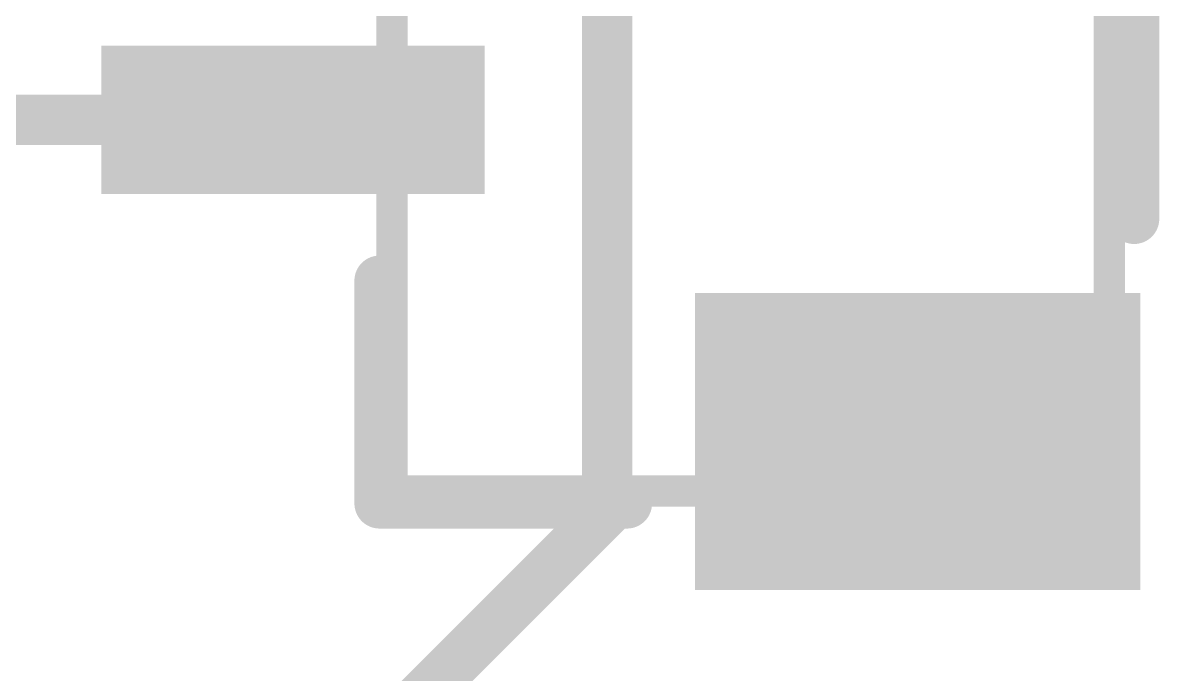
# Model space of a CAD drawing. Extents: x -1 to 63.6, y -0.1 to 40.7.
# Drawn here: x 21.768 to 26.362, y 8.23 to 10.863 of the extents above; entities that cross this region are included whole.
import ezdxf

# ---------------------------------------------------------------- set-up
doc = ezdxf.new("R2010")
doc.units = 0
for name, color, linetype in [('1', 12, 'CONTINUOUS'), ('16', 132, 'CONTINUOUS'), ('21', 41, 'CONTINUOUS'), ('51', 53, 'CONTINUOUS')]:
    doc.layers.add(name, color=color, linetype=linetype)

# ---------------------------------------------------------------- blocks, each defined once
blk = doc.blocks.new('RECT')
blk.add_solid([(-0.5, -0.5), (0.5, -0.5), (-0.5, 0.5), (0.5, 0.5)])

msp = doc.modelspace()

# ---------------------------------------------------------------- linework, layer by layer
at = {"layer": '1', "const_width": 0.2032}
msp.add_lwpolyline([(20.9856, 10.47), (22.86, 10.47)], dxfattribs=at)
at = {"layer": '1', "const_width": 0.1016}
msp.add_lwpolyline([(22.86, 10.4192, 1), (22.86, 10.5208)], format="xyb", dxfattribs=at)
at = {"layer": '16', "const_width": 0.2032}
for points in [[(24.13, 8.89), (24.13, 16.51)], [(20.32, 5.08), (24.13, 8.89)]]:
    msp.add_lwpolyline(points, dxfattribs=at)
at = {"layer": '16', "const_width": 0.1016}
for points in [[(24.1659, 8.8541, 1), (24.0941, 8.9259)], [(24.0792, 8.89, 1), (24.1808, 8.89)]]:
    msp.add_lwpolyline(points, format="xyb", dxfattribs=at)
at = {"layer": '21', "const_width": 0.2032}
for points in [[(26.26, 17.87), (26.26, 10.07)], [(23.21, 8.92), (23.21, 9.82)], [(23.21, 8.92), (24.21, 8.92)]]:
    msp.add_lwpolyline(points, dxfattribs=at)
at = {"layer": '21', "const_width": 0.1016}
for points in [[(26.2092, 10.07, 1), (26.3108, 10.07)], [(23.2608, 9.82, 1), (23.1592, 9.82)], [(23.21, 8.9708, 1), (23.21, 8.8692)], [(24.21, 8.8692, 1), (24.21, 8.9708)], [(23.1592, 8.92, 1), (23.2608, 8.92)]]:
    msp.add_lwpolyline(points, format="xyb", dxfattribs=at)
at = {"layer": '51', "const_width": 0.127}
for points in [[(23.26, 18.97), (23.26, 8.97)], [(26.16, 18.97), (26.16, 8.97)], [(23.26, 8.97), (26.16, 8.97)]]:
    msp.add_lwpolyline(points, dxfattribs=at)
at = {"layer": '51', "const_width": 0.0635}
for points in [[(23.26, 9.0018, 1), (23.26, 8.9383)], [(26.16, 8.9383, 1), (26.16, 9.0018)], [(23.2283, 8.97, 1), (23.2918, 8.97)], [(26.1283, 8.97, 1), (26.1917, 8.97)]]:
    msp.add_lwpolyline(points, format="xyb", dxfattribs=at)

# ---------------------------------------------------------------- block references
at = {"layer": '1', "xscale": 0.6, "yscale": 1.55, "rotation": 90}
msp.add_blockref('RECT', (22.86, 10.47), dxfattribs=at)
at = {"layer": '1', "xscale": 1.8, "yscale": 1.2}
msp.add_blockref('RECT', (25.385, 9.17), dxfattribs=at)

doc.saveas('drawing.dxf')
